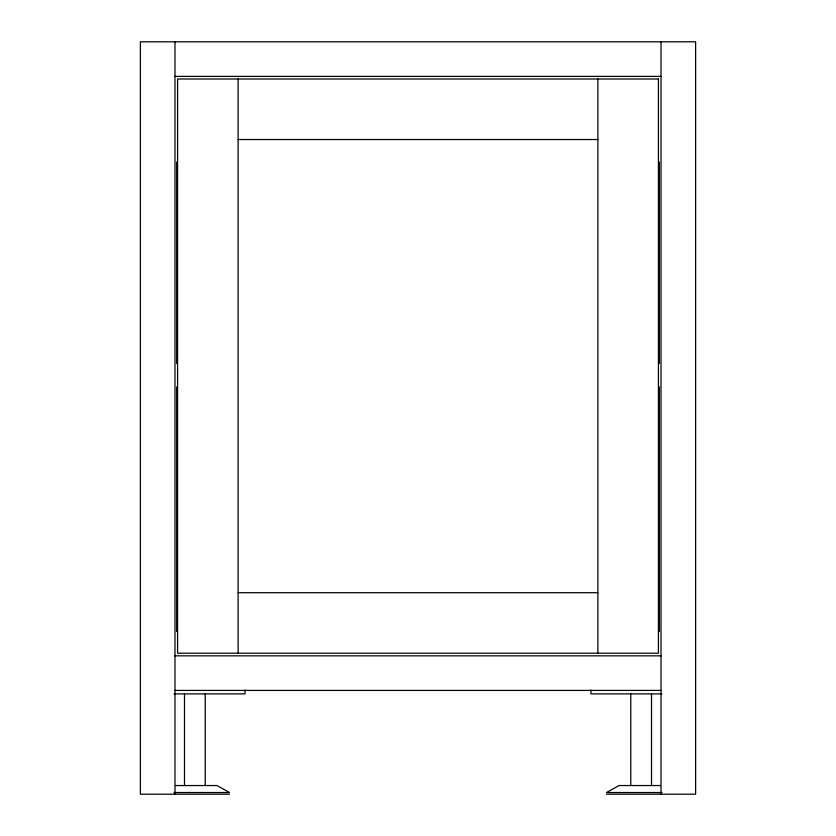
<?xml version="1.0" encoding="UTF-8"?>
<svg xmlns="http://www.w3.org/2000/svg" width="836" height="836" viewBox="0 0 836 836"><rect width="100%" height="100%" fill="white"/><g stroke="black" fill="none" stroke-linecap="round" stroke-linejoin="round"><path stroke-width="1.25" d="M174.985 76.389L661.015 76.389M238.114 139.528L597.886 139.528M238.114 592.693L597.886 592.693M174.985 655.832L661.015 655.832M174.985 690.421L661.015 690.421M174.045 693.88L245.032 693.88L245.032 690.066M661.955 693.88L590.968 693.88L590.968 690.066M175.706 785.547L217.005 785.547L229.472 792.528L173.992 792.528M660.294 785.547L618.995 785.547L606.528 792.528L662.007 792.528M229.472 794.2L140.385 794.2L140.385 41.8L695.615 41.8L695.615 794.2L606.528 794.2M661.015 41.8L661.015 794.2M659.29 162.006L659.29 363.514M659.29 386.869L659.29 631.608M651.505 693.88L651.505 785.547M630.752 693.88L630.752 785.547M597.886 78.992L597.886 653.23M238.114 78.992L238.114 653.23M205.248 693.88L205.248 785.547M184.495 693.88L184.495 785.547M176.709 162.006L176.709 363.514M176.709 386.869L176.709 631.608M174.985 41.8L174.985 794.2M658.423 78.992L177.577 78.992L177.577 653.23L658.423 653.23L658.423 78.992"/></g></svg>
